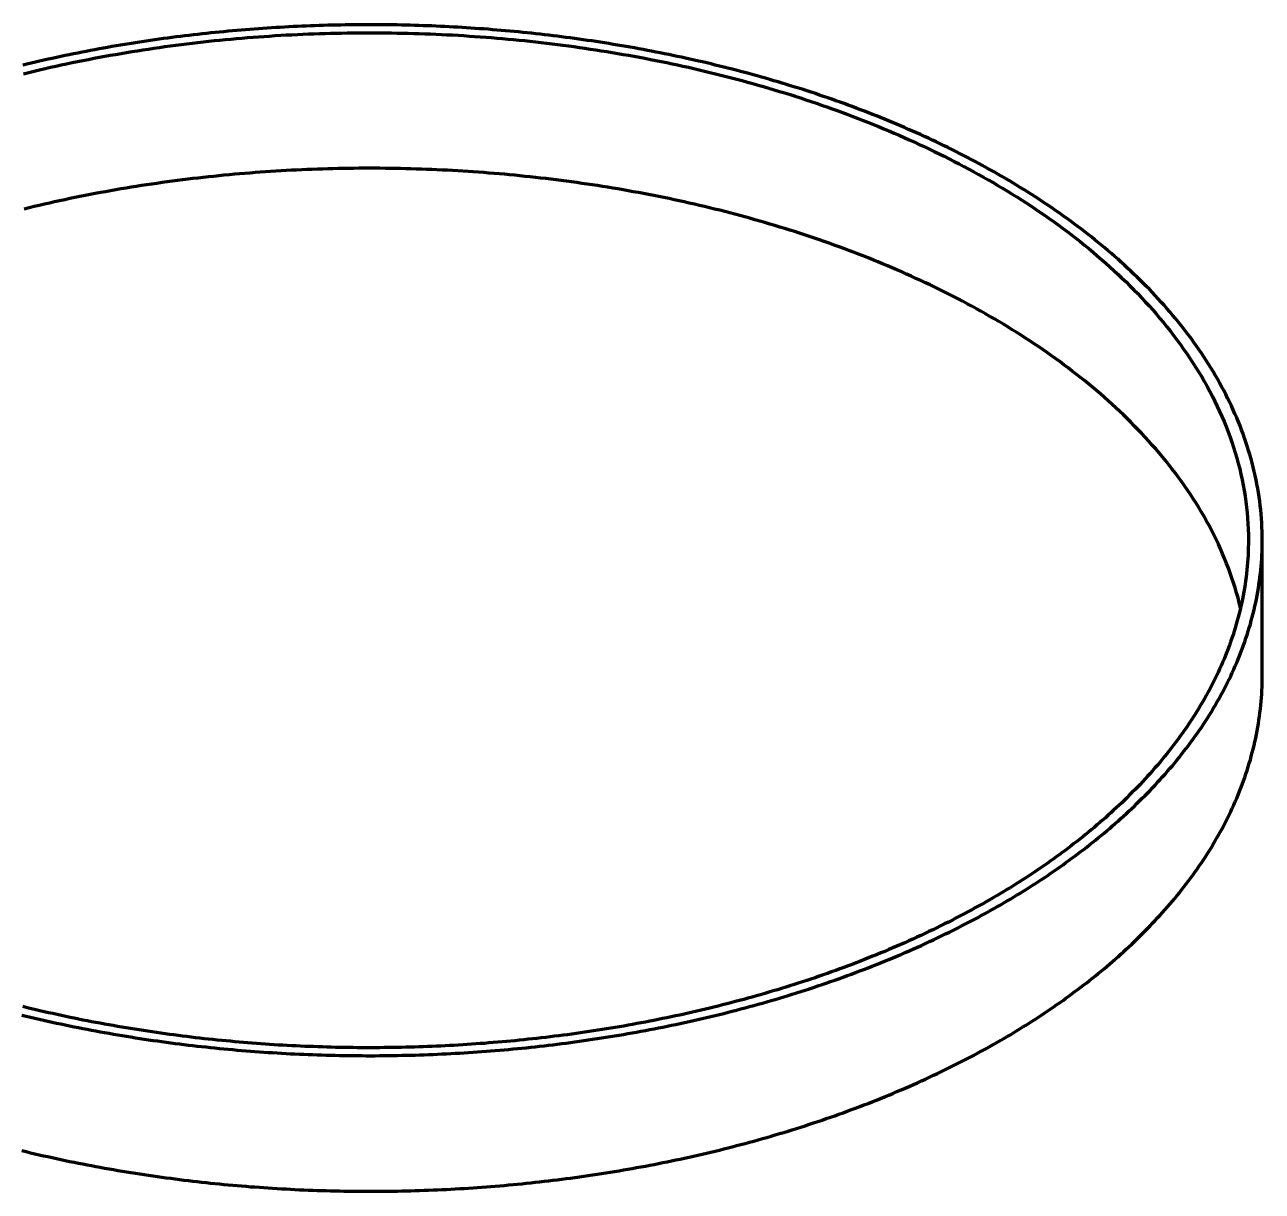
# Model space of a CAD drawing. Header units: millimetres. Extents: x 0 to 594, y 0 to 420.
# Drawn here: x 175.74 to 202.57, y 189.31 to 214.61 of the extents above; entities that cross this region are included whole.
import ezdxf

# ---------------------------------------------------------------- set-up
doc = ezdxf.new("R2010")
doc.units = ezdxf.units.MM
doc.layers.add('01-VISIBLE', color=7, linetype='CONTINUOUS', lineweight=70)

msp = doc.modelspace()

# ---------------------------------------------------------------- linework, layer by layer
at = {"layer": '01-VISIBLE'}
msp.add_line((202.573, 200.488), (202.573, 203.428), dxfattribs=at)
for points in [[(202.573, 203.428), (202.573, 203.522), (202.571, 203.616), (202.567, 203.71), (202.562, 203.804), (202.556, 203.898), (202.549, 203.992), (202.54, 204.085), (202.53, 204.179), (202.518, 204.272), (202.505, 204.366), (202.491, 204.459), (202.475, 204.551), (202.458, 204.644), (202.44, 204.736), (202.421, 204.828), (202.4, 204.92), (202.378, 205.012), (202.355, 205.103), (202.33, 205.194), (202.304, 205.284), (202.277, 205.375), (202.249, 205.464), (202.22, 205.554), (202.189, 205.643), (202.158, 205.732), (202.125, 205.82), (202.091, 205.908), (202.056, 205.995), (202.02, 206.082), (201.982, 206.168), (201.944, 206.254), (201.905, 206.34), (201.864, 206.425), (201.823, 206.509), (201.781, 206.593), (201.737, 206.677), (201.693, 206.76), (201.648, 206.842), (201.602, 206.924), (201.554, 207.006), (201.506, 207.087), (201.458, 207.167), (201.408, 207.247), (201.357, 207.327), (201.306, 207.406), (201.254, 207.484), (201.201, 207.562), (201.147, 207.639), (201.092, 207.715), (201.037, 207.792), (200.981, 207.867), (200.924, 207.942), (200.866, 208.017), (200.808, 208.091), (200.749, 208.164), (200.69, 208.237), (200.629, 208.309), (200.568, 208.381), (200.507, 208.452), (200.445, 208.523), (200.382, 208.593), (200.319, 208.663), (200.255, 208.732), (200.19, 208.8), (200.125, 208.868), (200.059, 208.936), (199.993, 209.003), (199.927, 209.069), (199.859, 209.135), (199.792, 209.2), (199.723, 209.265), (199.655, 209.329), (199.585, 209.393), (199.516, 209.457), (199.446, 209.519), (199.375, 209.582), (199.304, 209.643), (199.232, 209.705), (199.161, 209.765), (199.088, 209.826), (199.015, 209.885), (198.942, 209.944), (198.869, 210.003), (198.795, 210.062), (198.721, 210.119), (198.646, 210.177), (198.571, 210.233), (198.495, 210.29), (198.42, 210.346), (198.344, 210.401), (198.267, 210.456), (198.19, 210.51), (198.113, 210.564), (198.036, 210.618), (197.958, 210.671), (197.88, 210.724), (197.802, 210.776), (197.723, 210.828), (197.644, 210.879), (197.565, 210.93), (197.485, 210.98), (197.406, 211.03), (197.326, 211.079), (197.245, 211.129), (197.165, 211.177), (197.084, 211.225), (197.003, 211.273), (196.921, 211.321), (196.84, 211.368), (196.758, 211.414), (196.676, 211.46), (196.594, 211.506), (196.511, 211.551), (196.428, 211.596), (196.345, 211.641), (196.262, 211.685), (196.179, 211.728), (196.095, 211.772), (196.012, 211.814), (195.928, 211.857), (195.843, 211.899), (195.759, 211.941), (195.674, 211.982), (195.59, 212.023), (195.505, 212.063), (195.42, 212.104), (195.334, 212.143), (195.249, 212.183), (195.163, 212.222), (195.077, 212.26), (194.991, 212.299), (194.905, 212.337), (194.819, 212.374), (194.732, 212.411), (194.646, 212.448), (194.559, 212.485), (194.472, 212.521), (194.385, 212.556), (194.298, 212.592), (194.21, 212.627), (194.123, 212.661), (194.035, 212.696), (193.947, 212.73), (193.859, 212.763), (193.771, 212.797), (193.683, 212.83), (193.595, 212.862), (193.506, 212.894), (193.418, 212.926), (193.329, 212.958), (193.24, 212.989), (193.152, 213.02), (193.062, 213.051), (192.973, 213.081), (192.884, 213.111), (192.795, 213.14), (192.705, 213.17), (192.616, 213.198), (192.526, 213.227), (192.436, 213.255), (192.346, 213.283), (192.256, 213.311), (192.166, 213.338), (192.076, 213.365), (191.986, 213.392), (191.895, 213.418), (191.805, 213.444), (191.714, 213.47), (191.624, 213.495), (191.533, 213.52), (191.442, 213.545), (191.351, 213.57), (191.26, 213.594), (191.169, 213.618), (191.078, 213.641), (190.987, 213.664), (190.896, 213.687), (190.804, 213.71), (190.713, 213.732), (190.621, 213.754), (190.53, 213.776), (190.438, 213.798), (190.347, 213.819), (190.255, 213.84), (190.163, 213.86), (190.071, 213.88), (189.979, 213.9), (189.887, 213.92), (189.795, 213.939), (189.703, 213.959), (189.61, 213.977), (189.518, 213.996), (189.426, 214.014), (189.333, 214.032), (189.241, 214.05), (189.148, 214.067), (189.056, 214.084), (188.963, 214.101), (188.871, 214.117), (188.778, 214.133), (188.685, 214.149), (188.592, 214.165), (188.499, 214.18), (188.406, 214.195), (188.313, 214.21), (188.22, 214.225), (188.127, 214.239), (188.034, 214.253), (187.941, 214.267), (187.848, 214.28), (187.755, 214.293), (187.662, 214.306), (187.568, 214.319), (187.475, 214.331), (187.382, 214.343), (187.288, 214.355), (187.195, 214.366), (187.101, 214.377), (187.008, 214.388), (186.914, 214.399), (186.821, 214.409), (186.727, 214.419), (186.634, 214.429), (186.54, 214.439), (186.446, 214.448), (186.353, 214.457), (186.259, 214.466), (186.165, 214.474), (186.071, 214.483), (185.978, 214.491), (185.884, 214.498), (185.79, 214.506), (185.696, 214.513), (185.602, 214.52), (185.508, 214.526), (185.414, 214.533), (185.32, 214.539), (185.227, 214.545), (185.133, 214.55), (185.039, 214.555), (184.945, 214.56), (184.851, 214.565), (184.757, 214.57), (184.663, 214.574), (184.569, 214.578), (184.474, 214.581), (184.38, 214.585), (184.286, 214.588), (184.192, 214.591), (184.098, 214.593), (184.004, 214.596), (183.91, 214.598), (183.816, 214.6), (183.722, 214.601), (183.628, 214.603), (183.533, 214.604), (183.439, 214.604), (183.345, 214.605), (183.251, 214.605), (183.157, 214.605), (183.063, 214.605), (182.969, 214.604), (182.875, 214.603), (182.78, 214.602), (182.686, 214.601), (182.592, 214.599), (182.498, 214.597), (182.404, 214.595), (182.31, 214.593), (182.216, 214.59), (182.122, 214.587), (182.028, 214.584), (181.934, 214.581), (181.84, 214.577), (181.746, 214.573), (181.652, 214.569), (181.558, 214.564), (181.464, 214.559), (181.37, 214.554), (181.276, 214.549), (181.182, 214.543), (181.088, 214.538), (180.994, 214.531), (180.9, 214.525), (180.806, 214.518), (180.712, 214.511), (180.618, 214.504), (180.524, 214.497), (180.431, 214.489), (180.337, 214.481), (180.243, 214.473), (180.149, 214.464), (180.056, 214.455), (179.962, 214.446), (179.868, 214.437), (179.775, 214.427), (179.681, 214.417), (179.587, 214.407), (179.494, 214.397), (179.4, 214.386), (179.307, 214.375), (179.213, 214.364), (179.12, 214.352), (179.027, 214.341), (178.933, 214.329), (178.84, 214.316), (178.747, 214.304), (178.653, 214.291), (178.56, 214.277), (178.467, 214.264), (178.374, 214.25), (178.281, 214.236), (178.188, 214.222), (178.095, 214.207), (178.002, 214.193), (177.909, 214.177), (177.816, 214.162), (177.723, 214.146), (177.631, 214.13), (177.538, 214.114), (177.445, 214.097), (177.353, 214.081), (177.26, 214.064), (177.168, 214.046), (177.075, 214.028), (176.983, 214.01), (176.89, 213.992), (176.798, 213.974), (176.706, 213.955), (176.614, 213.936), (176.522, 213.916), (176.43, 213.896), (176.338, 213.876), (176.246, 213.856), (176.154, 213.836), (176.062, 213.815), (175.97, 213.793), (175.879, 213.772), (175.787, 213.75), (175.696, 213.728)], [(175.712, 213.544), (175.829, 213.572), (175.946, 213.601), (176.063, 213.628), (176.18, 213.655), (176.297, 213.682), (176.414, 213.708), (176.532, 213.734), (176.649, 213.759), (176.767, 213.783), (176.884, 213.808), (177.002, 213.831), (177.12, 213.854), (177.238, 213.877), (177.356, 213.899), (177.475, 213.921), (177.593, 213.943), (177.711, 213.963), (177.83, 213.984), (177.948, 214.004), (178.067, 214.023), (178.186, 214.042), (178.304, 214.061), (178.423, 214.079), (178.542, 214.096), (178.661, 214.113), (178.78, 214.13), (178.899, 214.146), (179.018, 214.162), (179.137, 214.177), (179.257, 214.192), (179.376, 214.207), (179.495, 214.221), (179.615, 214.234), (179.734, 214.247), (179.854, 214.26), (179.973, 214.272), (180.093, 214.283), (180.213, 214.295), (180.332, 214.305), (180.452, 214.316), (180.572, 214.326), (180.692, 214.335), (180.812, 214.344), (180.932, 214.353), (181.051, 214.361), (181.171, 214.369), (181.291, 214.376), (181.411, 214.383), (181.531, 214.389), (181.651, 214.395), (181.771, 214.4), (181.892, 214.405), (182.012, 214.41), (182.132, 214.414), (182.252, 214.418), (182.372, 214.421), (182.492, 214.424), (182.612, 214.426), (182.733, 214.428), (182.853, 214.43), (182.973, 214.431), (183.093, 214.432), (183.213, 214.432), (183.334, 214.432), (183.454, 214.431), (183.574, 214.43), (183.694, 214.428), (183.814, 214.426), (183.934, 214.424), (184.055, 214.421), (184.175, 214.418), (184.295, 214.414), (184.415, 214.41), (184.535, 214.405), (184.655, 214.4), (184.775, 214.395), (184.895, 214.389), (185.015, 214.383), (185.135, 214.376), (185.255, 214.369), (185.375, 214.361), (185.495, 214.353), (185.615, 214.344), (185.735, 214.335), (185.855, 214.326), (185.974, 214.316), (186.094, 214.305), (186.214, 214.295), (186.334, 214.283), (186.453, 214.272), (186.573, 214.26), (186.692, 214.247), (186.812, 214.234), (186.931, 214.221), (187.051, 214.207), (187.17, 214.192), (187.289, 214.177), (187.408, 214.162), (187.528, 214.146), (187.647, 214.13), (187.766, 214.113), (187.885, 214.096), (188.004, 214.079), (188.122, 214.061), (188.241, 214.042), (188.36, 214.023), (188.478, 214.004), (188.597, 213.984), (188.715, 213.963), (188.834, 213.943), (188.952, 213.921), (189.07, 213.899), (189.188, 213.877), (189.306, 213.854), (189.424, 213.831), (189.542, 213.808), (189.66, 213.783), (189.778, 213.759), (189.895, 213.734), (190.012, 213.708), (190.13, 213.682), (190.247, 213.655), (190.364, 213.628), (190.481, 213.601), (190.598, 213.572), (190.715, 213.544), (190.831, 213.515), (190.948, 213.485), (191.064, 213.455), (191.18, 213.424), (191.296, 213.393), (191.412, 213.362), (191.528, 213.33), (191.644, 213.297), (191.759, 213.264), (191.875, 213.23), (191.99, 213.196), (192.105, 213.161), (192.22, 213.126), (192.335, 213.09), (192.449, 213.054), (192.564, 213.017), (192.678, 212.979), (192.792, 212.941), (192.906, 212.903), (193.019, 212.864), (193.133, 212.824), (193.246, 212.784), (193.359, 212.743), (193.472, 212.702), (193.585, 212.66), (193.697, 212.618), (193.809, 212.575), (193.921, 212.531), (194.033, 212.487), (194.145, 212.442), (194.256, 212.397), (194.367, 212.351), (194.478, 212.304), (194.589, 212.257), (194.699, 212.21), (194.809, 212.161), (194.919, 212.112), (195.028, 212.063), (195.137, 212.012), (195.246, 211.962), (195.355, 211.91), (195.463, 211.858), (195.571, 211.805), (195.679, 211.752), (195.786, 211.698), (195.893, 211.643), (196, 211.588), (196.106, 211.532), (196.212, 211.476), (196.318, 211.418), (196.423, 211.36), (196.528, 211.302), (196.633, 211.242), (196.737, 211.182), (196.841, 211.121), (196.944, 211.06), (197.047, 210.998), (197.149, 210.935), (197.251, 210.871), (197.353, 210.807), (197.454, 210.742), (197.554, 210.676), (197.654, 210.609), (197.754, 210.542), (197.853, 210.474), (197.952, 210.405), (198.05, 210.336), (198.147, 210.265), (198.244, 210.194), (198.34, 210.122), (198.436, 210.05), (198.531, 209.976), (198.626, 209.902), (198.719, 209.827), (198.813, 209.751), (198.905, 209.674), (198.997, 209.596), (199.088, 209.518), (199.178, 209.439), (199.268, 209.359), (199.357, 209.278), (199.445, 209.196), (199.532, 209.113), (199.619, 209.03), (199.704, 208.945), (199.789, 208.86), (199.873, 208.774), (199.956, 208.687), (200.037, 208.599), (200.118, 208.51), (200.198, 208.421), (200.277, 208.33), (200.355, 208.238), (200.432, 208.146), (200.508, 208.053), (200.583, 207.959), (200.656, 207.863), (200.728, 207.767), (200.8, 207.671), (200.869, 207.573), (200.938, 207.474), (201.005, 207.374), (201.071, 207.274), (201.136, 207.173), (201.199, 207.07), (201.26, 206.967), (201.321, 206.863), (201.379, 206.758), (201.437, 206.652), (201.492, 206.546), (201.546, 206.438), (201.598, 206.33), (201.649, 206.221), (201.698, 206.111), (201.745, 206.001), (201.79, 205.89), (201.834, 205.777), (201.875, 205.665), (201.915, 205.551), (201.953, 205.437), (201.989, 205.322), (202.022, 205.207), (202.054, 205.091), (202.084, 204.975), (202.112, 204.858), (202.137, 204.74), (202.161, 204.622), (202.182, 204.504), (202.201, 204.386), (202.218, 204.267), (202.233, 204.147), (202.245, 204.028), (202.255, 203.908), (202.263, 203.788), (202.269, 203.668), (202.272, 203.548), (202.273, 203.428)], [(202.103, 201.958), (202.076, 202.068), (202.048, 202.177), (202.017, 202.285), (201.985, 202.393), (201.952, 202.501), (201.916, 202.608), (201.879, 202.715), (201.84, 202.821), (201.8, 202.926), (201.758, 203.03), (201.714, 203.134), (201.669, 203.238), (201.622, 203.34), (201.574, 203.442), (201.524, 203.543), (201.473, 203.644), (201.42, 203.744), (201.366, 203.843), (201.311, 203.941), (201.254, 204.038), (201.196, 204.135), (201.137, 204.231), (201.076, 204.326), (201.015, 204.421), (200.952, 204.514), (200.888, 204.607), (200.823, 204.699), (200.756, 204.79), (200.689, 204.881), (200.621, 204.97), (200.551, 205.059), (200.481, 205.147), (200.409, 205.235), (200.337, 205.321), (200.263, 205.407), (200.189, 205.492), (200.114, 205.576), (200.038, 205.659), (199.961, 205.742), (199.883, 205.823), (199.805, 205.904), (199.726, 205.984), (199.646, 206.064), (199.565, 206.143), (199.483, 206.22), (199.401, 206.298), (199.318, 206.374), (199.234, 206.45), (199.15, 206.524), (199.065, 206.599), (198.979, 206.672), (198.893, 206.745), (198.806, 206.817), (198.719, 206.888), (198.631, 206.958), (198.542, 207.028), (198.453, 207.097), (198.363, 207.166), (198.273, 207.233), (198.182, 207.3), (198.091, 207.367), (197.999, 207.432), (197.907, 207.497), (197.815, 207.561), (197.721, 207.625), (197.628, 207.688), (197.534, 207.75), (197.439, 207.812), (197.345, 207.873), (197.249, 207.933), (197.154, 207.993), (197.057, 208.052), (196.961, 208.11), (196.864, 208.168), (196.767, 208.225), (196.669, 208.282), (196.571, 208.338), (196.473, 208.393), (196.375, 208.448), (196.276, 208.502), (196.176, 208.555), (196.077, 208.608), (195.977, 208.661), (195.877, 208.713), (195.776, 208.764), (195.676, 208.814), (195.574, 208.865), (195.473, 208.914), (195.372, 208.963), (195.27, 209.011), (195.168, 209.059), (195.065, 209.106), (194.962, 209.153), (194.86, 209.199), (194.756, 209.245), (194.653, 209.29), (194.55, 209.335), (194.446, 209.379), (194.342, 209.422), (194.237, 209.465), (194.133, 209.508), (194.028, 209.55), (193.923, 209.591), (193.818, 209.632), (193.713, 209.672), (193.607, 209.712), (193.502, 209.752), (193.396, 209.791), (193.29, 209.829), (193.184, 209.867), (193.077, 209.904), (192.971, 209.941), (192.864, 209.978), (192.757, 210.014), (192.65, 210.049), (192.543, 210.084), (192.436, 210.119), (192.328, 210.153), (192.22, 210.186), (192.113, 210.219), (192.005, 210.252), (191.897, 210.284), (191.788, 210.316), (191.68, 210.347), (191.571, 210.378), (191.463, 210.408), (191.354, 210.438), (191.245, 210.468), (191.136, 210.497), (191.027, 210.525), (190.918, 210.553), (190.809, 210.581), (190.699, 210.608), (190.59, 210.635), (190.48, 210.661), (190.37, 210.687), (190.26, 210.713), (190.15, 210.738), (190.04, 210.762), (189.93, 210.787), (189.82, 210.81), (189.71, 210.834), (189.599, 210.857), (189.489, 210.879), (189.378, 210.901), (189.267, 210.923), (189.157, 210.944), (189.046, 210.965), (188.935, 210.985), (188.824, 211.005), (188.713, 211.025), (188.602, 211.044), (188.49, 211.062), (188.379, 211.081), (188.268, 211.099), (188.156, 211.116), (188.045, 211.133), (187.933, 211.15), (187.822, 211.166), (187.71, 211.182), (187.598, 211.197), (187.487, 211.212), (187.375, 211.227), (187.263, 211.241), (187.151, 211.255), (187.039, 211.269), (186.927, 211.282), (186.815, 211.294), (186.703, 211.307), (186.591, 211.318), (186.478, 211.33), (186.366, 211.341), (186.254, 211.352), (186.142, 211.362), (186.029, 211.372), (185.917, 211.381), (185.804, 211.39), (185.692, 211.399), (185.58, 211.407), (185.467, 211.415), (185.355, 211.423), (185.242, 211.43), (185.129, 211.437), (185.017, 211.443), (184.904, 211.449), (184.792, 211.455), (184.679, 211.46), (184.566, 211.465), (184.454, 211.469), (184.341, 211.473), (184.228, 211.477), (184.115, 211.48), (184.003, 211.483), (183.89, 211.486), (183.777, 211.488), (183.664, 211.489), (183.552, 211.491), (183.439, 211.492), (183.326, 211.492), (183.213, 211.493), (183.101, 211.492), (182.988, 211.492), (182.875, 211.491), (182.762, 211.489), (182.649, 211.488), (182.537, 211.486), (182.424, 211.483), (182.311, 211.48), (182.198, 211.477), (182.086, 211.473), (181.973, 211.469), (181.86, 211.465), (181.748, 211.46), (181.635, 211.455), (181.522, 211.449), (181.41, 211.443), (181.297, 211.437), (181.185, 211.43), (181.072, 211.423), (180.96, 211.415), (180.847, 211.407), (180.735, 211.399), (180.622, 211.39), (180.51, 211.381), (180.397, 211.372), (180.285, 211.362), (180.173, 211.352), (180.06, 211.341), (179.948, 211.33), (179.836, 211.318), (179.724, 211.307), (179.612, 211.294), (179.5, 211.282), (179.388, 211.269), (179.276, 211.255), (179.164, 211.241), (179.052, 211.227), (178.94, 211.212), (178.828, 211.197), (178.717, 211.182), (178.605, 211.166), (178.493, 211.15), (178.382, 211.133), (178.27, 211.116), (178.159, 211.099), (178.048, 211.081), (177.936, 211.062), (177.825, 211.044), (177.714, 211.025), (177.603, 211.005), (177.492, 210.985), (177.381, 210.965), (177.27, 210.944), (177.159, 210.923), (177.049, 210.901), (176.938, 210.879), (176.828, 210.857), (176.717, 210.834), (176.607, 210.81), (176.497, 210.787), (176.386, 210.762), (176.276, 210.738), (176.166, 210.713), (176.056, 210.687), (175.947, 210.661), (175.837, 210.635), (175.727, 210.608)], [(202.273, 203.428), (202.273, 203.347), (202.271, 203.267), (202.269, 203.187), (202.265, 203.107), (202.261, 203.027), (202.255, 202.947), (202.249, 202.867), (202.241, 202.787), (202.232, 202.707), (202.223, 202.627), (202.212, 202.548), (202.201, 202.468), (202.188, 202.389), (202.175, 202.31), (202.16, 202.231), (202.145, 202.152), (202.129, 202.074), (202.111, 201.996), (202.093, 201.917), (202.074, 201.84), (202.054, 201.762), (202.033, 201.684), (202.011, 201.607), (201.988, 201.53), (201.964, 201.454), (201.94, 201.377), (201.914, 201.301), (201.888, 201.225), (201.861, 201.15), (201.833, 201.075), (201.804, 201), (201.774, 200.925), (201.744, 200.851), (201.712, 200.777), (201.68, 200.704), (201.647, 200.631), (201.614, 200.558), (201.579, 200.485), (201.544, 200.413), (201.508, 200.341), (201.472, 200.27), (201.434, 200.199), (201.396, 200.128), (201.358, 200.058), (201.318, 199.988), (201.278, 199.919), (201.238, 199.849), (201.196, 199.781), (201.154, 199.712), (201.111, 199.644), (201.068, 199.577), (201.024, 199.51), (200.98, 199.443), (200.935, 199.376), (200.889, 199.311), (200.843, 199.245), (200.796, 199.18), (200.749, 199.115), (200.701, 199.051), (200.652, 198.987), (200.603, 198.923), (200.554, 198.86), (200.504, 198.797), (200.453, 198.735), (200.402, 198.673), (200.351, 198.611), (200.299, 198.55), (200.247, 198.49), (200.194, 198.429), (200.14, 198.369), (200.087, 198.31), (200.032, 198.251), (199.978, 198.192), (199.923, 198.133), (199.867, 198.076), (199.811, 198.018), (199.755, 197.961), (199.698, 197.904), (199.641, 197.848), (199.584, 197.792), (199.526, 197.736), (199.468, 197.681), (199.409, 197.626), (199.35, 197.571), (199.291, 197.517), (199.231, 197.464), (199.171, 197.41), (199.111, 197.357), (199.05, 197.305), (198.99, 197.253), (198.928, 197.201), (198.867, 197.149), (198.805, 197.098), (198.743, 197.047), (198.68, 196.997), (198.618, 196.947), (198.555, 196.897), (198.491, 196.848), (198.428, 196.799), (198.364, 196.751), (198.3, 196.702), (198.235, 196.655), (198.171, 196.607), (198.106, 196.56), (198.041, 196.513), (197.975, 196.467), (197.91, 196.42), (197.844, 196.375), (197.778, 196.329), (197.711, 196.284), (197.645, 196.239), (197.578, 196.195), (197.511, 196.151), (197.444, 196.107), (197.376, 196.063), (197.309, 196.02), (197.241, 195.977), (197.173, 195.935), (197.104, 195.893), (197.036, 195.851), (196.967, 195.809), (196.898, 195.768), (196.829, 195.727), (196.76, 195.687), (196.691, 195.646)], [(196.903, 195.524), (196.972, 195.564), (197.041, 195.605), (197.111, 195.646), (197.179, 195.687), (197.248, 195.728), (197.316, 195.77), (197.385, 195.812), (197.453, 195.855), (197.521, 195.897), (197.588, 195.941), (197.656, 195.984), (197.723, 196.028), (197.79, 196.072), (197.857, 196.116), (197.923, 196.161), (197.99, 196.206), (198.056, 196.251), (198.122, 196.297), (198.188, 196.343), (198.253, 196.389), (198.318, 196.436), (198.383, 196.483), (198.448, 196.53), (198.512, 196.578), (198.577, 196.626), (198.641, 196.675), (198.704, 196.723), (198.768, 196.773), (198.831, 196.822), (198.894, 196.872), (198.956, 196.922), (199.019, 196.973), (199.081, 197.023), (199.142, 197.075), (199.204, 197.126), (199.265, 197.178), (199.325, 197.231), (199.386, 197.283), (199.446, 197.336), (199.506, 197.39), (199.565, 197.444), (199.624, 197.498), (199.683, 197.553), (199.742, 197.607), (199.8, 197.663), (199.857, 197.719), (199.915, 197.775), (199.972, 197.831), (200.028, 197.888), (200.085, 197.945), (200.14, 198.003), (200.196, 198.061), (200.251, 198.119), (200.305, 198.178), (200.359, 198.237), (200.413, 198.297), (200.466, 198.357), (200.519, 198.417), (200.572, 198.478), (200.624, 198.539), (200.675, 198.601), (200.726, 198.663), (200.776, 198.725), (200.826, 198.788), (200.876, 198.851), (200.925, 198.914), (200.973, 198.978), (201.021, 199.042), (201.069, 199.107), (201.115, 199.172), (201.162, 199.238), (201.207, 199.304), (201.253, 199.37), (201.297, 199.437), (201.341, 199.504), (201.385, 199.571), (201.427, 199.639), (201.47, 199.707), (201.511, 199.776), (201.552, 199.845), (201.592, 199.914), (201.632, 199.984), (201.671, 200.054), (201.709, 200.125), (201.746, 200.196), (201.783, 200.267), (201.819, 200.339), (201.855, 200.411), (201.889, 200.483), (201.923, 200.556), (201.956, 200.629), (201.989, 200.702), (202.021, 200.776), (202.051, 200.85), (202.081, 200.924), (202.111, 200.999), (202.139, 201.074), (202.167, 201.149), (202.194, 201.225), (202.22, 201.301), (202.245, 201.377), (202.269, 201.453), (202.292, 201.53), (202.315, 201.607), (202.336, 201.684), (202.357, 201.762), (202.377, 201.839), (202.396, 201.917), (202.414, 201.996), (202.431, 202.074), (202.447, 202.153), (202.462, 202.231), (202.476, 202.31), (202.49, 202.389), (202.502, 202.469), (202.513, 202.548), (202.524, 202.628), (202.533, 202.707), (202.541, 202.787), (202.549, 202.867), (202.555, 202.947), (202.561, 203.027), (202.565, 203.107), (202.569, 203.187), (202.571, 203.267), (202.573, 203.347), (202.573, 203.428)], [(196.903, 192.585), (196.972, 192.625), (197.041, 192.665), (197.111, 192.706), (197.179, 192.747), (197.248, 192.789), (197.316, 192.831), (197.385, 192.873), (197.453, 192.915), (197.521, 192.958), (197.588, 193.001), (197.656, 193.045), (197.723, 193.088), (197.79, 193.132), (197.857, 193.177), (197.923, 193.221), (197.99, 193.266), (198.056, 193.312), (198.122, 193.357), (198.188, 193.404), (198.253, 193.45), (198.318, 193.497), (198.383, 193.544), (198.448, 193.591), (198.512, 193.639), (198.577, 193.687), (198.641, 193.735), (198.704, 193.784), (198.768, 193.833), (198.831, 193.883), (198.894, 193.932), (198.956, 193.983), (199.019, 194.033), (199.081, 194.084), (199.142, 194.135), (199.204, 194.187), (199.265, 194.239), (199.325, 194.291), (199.386, 194.344), (199.446, 194.397), (199.506, 194.451), (199.565, 194.504), (199.624, 194.559), (199.683, 194.613), (199.742, 194.668), (199.8, 194.723), (199.857, 194.779), (199.915, 194.835), (199.972, 194.892), (200.028, 194.949), (200.085, 195.006), (200.14, 195.063), (200.196, 195.121), (200.251, 195.18), (200.305, 195.239), (200.359, 195.298), (200.413, 195.357), (200.466, 195.417), (200.519, 195.478), (200.572, 195.539), (200.624, 195.6), (200.675, 195.661), (200.726, 195.723), (200.776, 195.785), (200.826, 195.848), (200.876, 195.911), (200.925, 195.975), (200.973, 196.039), (201.021, 196.103), (201.069, 196.168), (201.115, 196.233), (201.162, 196.298), (201.207, 196.364), (201.253, 196.431), (201.297, 196.497), (201.341, 196.564), (201.385, 196.632), (201.427, 196.7), (201.47, 196.768), (201.511, 196.837), (201.552, 196.906), (201.592, 196.975), (201.632, 197.045), (201.671, 197.115), (201.709, 197.185), (201.746, 197.256), (201.783, 197.328), (201.819, 197.399), (201.855, 197.471), (201.889, 197.544), (201.923, 197.616), (201.956, 197.689), (201.989, 197.763), (202.021, 197.836), (202.051, 197.91), (202.081, 197.985), (202.111, 198.059), (202.139, 198.134), (202.167, 198.21), (202.194, 198.285), (202.22, 198.361), (202.245, 198.437), (202.269, 198.514), (202.292, 198.591), (202.315, 198.668), (202.336, 198.745), (202.357, 198.822), (202.377, 198.9), (202.396, 198.978), (202.414, 199.056), (202.431, 199.135), (202.447, 199.213), (202.462, 199.292), (202.476, 199.371), (202.49, 199.45), (202.502, 199.529), (202.513, 199.609), (202.524, 199.688), (202.533, 199.768), (202.541, 199.848), (202.549, 199.927), (202.555, 200.007), (202.561, 200.087), (202.565, 200.168), (202.569, 200.248), (202.571, 200.328), (202.573, 200.408), (202.573, 200.488)], [(196.691, 195.646), (196.608, 195.599), (196.526, 195.552), (196.443, 195.506), (196.359, 195.46), (196.276, 195.414), (196.192, 195.369), (196.108, 195.324), (196.024, 195.28), (195.94, 195.236), (195.855, 195.192), (195.77, 195.149), (195.685, 195.106), (195.6, 195.064), (195.515, 195.022), (195.429, 194.981), (195.343, 194.94), (195.257, 194.899), (195.171, 194.859), (195.085, 194.819), (194.998, 194.779), (194.912, 194.74), (194.825, 194.701), (194.738, 194.663), (194.651, 194.625), (194.563, 194.587), (194.476, 194.55), (194.388, 194.513), (194.3, 194.477), (194.212, 194.44), (194.124, 194.405), (194.036, 194.369), (193.947, 194.334), (193.859, 194.3), (193.77, 194.265), (193.681, 194.231), (193.592, 194.198), (193.503, 194.165), (193.414, 194.132), (193.324, 194.099), (193.235, 194.067), (193.145, 194.035), (193.056, 194.004), (192.966, 193.973), (192.876, 193.942), (192.785, 193.912), (192.695, 193.882), (192.605, 193.852), (192.514, 193.823), (192.424, 193.793), (192.333, 193.765), (192.242, 193.736), (192.151, 193.708), (192.061, 193.681), (191.969, 193.653), (191.878, 193.626), (191.787, 193.599), (191.696, 193.573), (191.604, 193.547), (191.513, 193.521), (191.421, 193.496), (191.329, 193.471), (191.237, 193.446), (191.145, 193.422), (191.053, 193.397), (190.961, 193.374), (190.869, 193.35), (190.777, 193.327), (190.685, 193.304), (190.592, 193.281), (190.5, 193.259), (190.407, 193.237), (190.314, 193.216), (190.222, 193.194), (190.129, 193.173), (190.036, 193.153), (189.943, 193.132), (189.85, 193.112), (189.757, 193.092), (189.664, 193.073), (189.571, 193.054), (189.478, 193.035), (189.384, 193.016), (189.291, 192.998), (189.198, 192.98), (189.104, 192.962), (189.011, 192.945), (188.917, 192.928), (188.824, 192.911), (188.73, 192.894), (188.636, 192.878), (188.542, 192.862), (188.449, 192.847), (188.355, 192.831), (188.261, 192.816), (188.167, 192.801), (188.073, 192.787), (187.979, 192.773), (187.885, 192.759), (187.79, 192.745), (187.696, 192.732), (187.602, 192.719), (187.508, 192.706), (187.414, 192.694), (187.319, 192.682), (187.225, 192.67), (187.13, 192.658), (187.036, 192.647), (186.941, 192.636), (186.847, 192.625), (186.752, 192.615), (186.658, 192.605), (186.563, 192.595), (186.469, 192.585), (186.374, 192.576), (186.279, 192.567), (186.185, 192.558), (186.09, 192.549), (185.995, 192.541), (185.9, 192.533), (185.805, 192.526), (185.711, 192.518), (185.616, 192.511), (185.521, 192.504), (185.426, 192.498), (185.331, 192.491), (185.236, 192.485), (185.141, 192.48), (185.046, 192.474), (184.951, 192.469), (184.856, 192.464), (184.761, 192.46), (184.666, 192.455), (184.571, 192.451), (184.476, 192.448), (184.381, 192.444), (184.286, 192.441), (184.191, 192.438), (184.096, 192.435), (184.001, 192.433), (183.906, 192.431), (183.811, 192.429), (183.716, 192.427), (183.62, 192.426), (183.525, 192.425), (183.43, 192.424), (183.335, 192.424), (183.24, 192.423), (183.145, 192.423), (183.05, 192.424), (182.955, 192.424), (182.86, 192.425), (182.764, 192.426), (182.669, 192.428), (182.574, 192.43), (182.479, 192.431), (182.384, 192.434), (182.289, 192.436), (182.194, 192.439), (182.099, 192.442), (182.004, 192.446), (181.909, 192.449), (181.814, 192.453), (181.719, 192.457), (181.624, 192.462), (181.529, 192.466), (181.434, 192.471), (181.339, 192.477), (181.244, 192.482), (181.149, 192.488), (181.054, 192.494), (180.959, 192.501), (180.864, 192.507), (180.769, 192.514), (180.674, 192.521), (180.579, 192.529), (180.485, 192.537), (180.39, 192.545), (180.295, 192.553), (180.2, 192.562), (180.106, 192.571), (180.011, 192.58), (179.916, 192.589), (179.822, 192.599), (179.727, 192.609), (179.633, 192.619), (179.538, 192.63), (179.444, 192.641), (179.349, 192.652), (179.255, 192.663), (179.16, 192.675), (179.066, 192.687), (178.972, 192.699), (178.877, 192.712), (178.783, 192.725), (178.689, 192.738), (178.595, 192.751), (178.501, 192.765), (178.407, 192.779), (178.313, 192.793), (178.219, 192.808), (178.125, 192.823), (178.031, 192.838), (177.937, 192.853), (177.843, 192.869), (177.749, 192.885), (177.656, 192.902), (177.562, 192.918), (177.468, 192.935), (177.375, 192.952), (177.281, 192.97), (177.188, 192.988), (177.094, 193.006), (177.001, 193.024), (176.908, 193.043), (176.815, 193.062), (176.722, 193.081), (176.628, 193.101), (176.535, 193.121), (176.443, 193.141), (176.35, 193.162), (176.257, 193.182), (176.164, 193.204), (176.071, 193.225), (175.979, 193.247), (175.886, 193.269), (175.794, 193.291), (175.702, 193.314)], [(175.677, 193.132), (175.771, 193.109), (175.865, 193.087), (175.959, 193.064), (176.053, 193.043), (176.147, 193.021), (176.242, 193), (176.336, 192.979), (176.43, 192.959), (176.525, 192.938), (176.619, 192.918), (176.714, 192.899), (176.809, 192.879), (176.903, 192.86), (176.998, 192.842), (177.093, 192.823), (177.188, 192.805), (177.283, 192.787), (177.378, 192.77), (177.473, 192.753), (177.568, 192.736), (177.663, 192.719), (177.758, 192.703), (177.854, 192.687), (177.949, 192.671), (178.044, 192.656), (178.14, 192.641), (178.235, 192.626), (178.331, 192.611), (178.426, 192.597), (178.522, 192.583), (178.618, 192.57), (178.713, 192.556), (178.809, 192.543), (178.905, 192.53), (179.001, 192.518), (179.097, 192.506), (179.192, 192.494), (179.288, 192.482), (179.384, 192.471), (179.48, 192.46), (179.576, 192.449), (179.672, 192.439), (179.768, 192.428), (179.865, 192.419), (179.961, 192.409), (180.057, 192.4), (180.153, 192.391), (180.249, 192.382), (180.345, 192.373), (180.442, 192.365), (180.538, 192.357), (180.634, 192.35), (180.731, 192.342), (180.827, 192.335), (180.923, 192.329), (181.02, 192.322), (181.116, 192.316), (181.213, 192.31), (181.309, 192.304), (181.406, 192.299), (181.502, 192.294), (181.599, 192.289), (181.695, 192.285), (181.792, 192.28), (181.888, 192.276), (181.985, 192.273), (182.081, 192.269), (182.178, 192.266), (182.274, 192.263), (182.371, 192.261), (182.468, 192.258), (182.564, 192.256), (182.661, 192.255), (182.757, 192.253), (182.854, 192.252), (182.951, 192.251), (183.047, 192.251), (183.144, 192.25), (183.24, 192.25), (183.337, 192.25), (183.434, 192.251), (183.53, 192.252), (183.627, 192.253), (183.723, 192.254), (183.82, 192.256), (183.917, 192.258), (184.013, 192.26), (184.11, 192.262), (184.206, 192.265), (184.303, 192.268), (184.4, 192.271), (184.496, 192.275), (184.593, 192.279), (184.689, 192.283), (184.786, 192.287), (184.882, 192.292), (184.979, 192.297), (185.075, 192.302), (185.172, 192.307), (185.268, 192.313), (185.364, 192.319), (185.461, 192.326), (185.557, 192.332), (185.654, 192.339), (185.75, 192.346), (185.846, 192.354), (185.943, 192.362), (186.039, 192.37), (186.135, 192.378), (186.231, 192.387), (186.328, 192.396), (186.424, 192.405), (186.52, 192.414), (186.616, 192.424), (186.712, 192.434), (186.808, 192.445), (186.904, 192.455), (187, 192.466), (187.096, 192.477), (187.192, 192.489), (187.288, 192.5), (187.384, 192.513), (187.48, 192.525), (187.575, 192.538), (187.671, 192.55), (187.767, 192.564), (187.863, 192.577), (187.958, 192.591), (188.054, 192.605), (188.149, 192.62), (188.245, 192.634), (188.34, 192.649), (188.436, 192.664), (188.531, 192.68), (188.626, 192.696), (188.722, 192.712), (188.817, 192.729), (188.912, 192.745), (189.007, 192.762), (189.102, 192.78), (189.197, 192.797), (189.292, 192.815), (189.387, 192.834), (189.482, 192.852), (189.576, 192.871), (189.671, 192.89), (189.766, 192.91), (189.86, 192.93), (189.955, 192.95), (190.049, 192.97), (190.144, 192.991), (190.238, 193.012), (190.332, 193.033), (190.426, 193.055), (190.52, 193.077), (190.614, 193.099), (190.708, 193.122), (190.802, 193.145), (190.896, 193.168), (190.99, 193.191), (191.083, 193.215), (191.177, 193.24), (191.27, 193.264), (191.364, 193.289), (191.457, 193.314), (191.55, 193.34), (191.643, 193.365), (191.736, 193.392), (191.829, 193.418), (191.922, 193.445), (192.015, 193.472), (192.107, 193.499), (192.2, 193.527), (192.292, 193.555), (192.384, 193.584), (192.477, 193.613), (192.569, 193.642), (192.661, 193.671), (192.753, 193.701), (192.844, 193.731), (192.936, 193.762), (193.028, 193.793), (193.119, 193.824), (193.21, 193.856), (193.302, 193.888), (193.393, 193.92), (193.484, 193.953), (193.574, 193.986), (193.665, 194.019), (193.756, 194.053), (193.846, 194.087), (193.936, 194.121), (194.026, 194.156), (194.116, 194.191), (194.206, 194.227), (194.296, 194.263), (194.385, 194.299), (194.475, 194.336), (194.564, 194.373), (194.653, 194.41), (194.742, 194.448), (194.831, 194.486), (194.919, 194.525), (195.008, 194.564), (195.096, 194.603), (195.184, 194.643), (195.272, 194.683), (195.36, 194.724), (195.447, 194.765), (195.534, 194.806), (195.622, 194.848), (195.708, 194.89), (195.795, 194.932), (195.882, 194.975), (195.968, 195.019), (196.054, 195.063), (196.14, 195.107), (196.226, 195.151), (196.311, 195.196), (196.396, 195.242), (196.481, 195.288), (196.566, 195.334), (196.651, 195.381), (196.735, 195.428), (196.819, 195.476), (196.903, 195.524)], [(175.677, 190.192), (175.771, 190.17), (175.865, 190.147), (175.959, 190.125), (176.053, 190.103), (176.147, 190.082), (176.242, 190.061), (176.336, 190.04), (176.43, 190.019), (176.525, 189.999), (176.619, 189.979), (176.714, 189.959), (176.809, 189.94), (176.903, 189.921), (176.998, 189.902), (177.093, 189.884), (177.188, 189.866), (177.283, 189.848), (177.378, 189.831), (177.473, 189.813), (177.568, 189.796), (177.663, 189.78), (177.758, 189.764), (177.854, 189.748), (177.949, 189.732), (178.044, 189.716), (178.14, 189.701), (178.235, 189.687), (178.331, 189.672), (178.426, 189.658), (178.522, 189.644), (178.618, 189.63), (178.713, 189.617), (178.809, 189.604), (178.905, 189.591), (179.001, 189.579), (179.097, 189.566), (179.192, 189.554), (179.288, 189.543), (179.384, 189.532), (179.48, 189.52), (179.576, 189.51), (179.672, 189.499), (179.768, 189.489), (179.865, 189.479), (179.961, 189.47), (180.057, 189.46), (180.153, 189.451), (180.249, 189.443), (180.345, 189.434), (180.442, 189.426), (180.538, 189.418), (180.634, 189.41), (180.731, 189.403), (180.827, 189.396), (180.923, 189.389), (181.02, 189.383), (181.116, 189.377), (181.213, 189.371), (181.309, 189.365), (181.406, 189.36), (181.502, 189.354), (181.599, 189.35), (181.695, 189.345), (181.792, 189.341), (181.888, 189.337), (181.985, 189.333), (182.081, 189.33), (182.178, 189.327), (182.274, 189.324), (182.371, 189.321), (182.468, 189.319), (182.564, 189.317), (182.661, 189.315), (182.757, 189.314), (182.854, 189.313), (182.951, 189.312), (183.047, 189.311), (183.144, 189.311), (183.24, 189.311), (183.337, 189.311), (183.434, 189.311), (183.53, 189.312), (183.627, 189.313), (183.723, 189.315), (183.82, 189.316), (183.917, 189.318), (184.013, 189.32), (184.11, 189.323), (184.206, 189.325), (184.303, 189.328), (184.4, 189.332), (184.496, 189.335), (184.593, 189.339), (184.689, 189.343), (184.786, 189.348), (184.882, 189.352), (184.979, 189.357), (185.075, 189.363), (185.172, 189.368), (185.268, 189.374), (185.364, 189.38), (185.461, 189.386), (185.557, 189.393), (185.654, 189.4), (185.75, 189.407), (185.846, 189.415), (185.943, 189.422), (186.039, 189.43), (186.135, 189.439), (186.231, 189.447), (186.328, 189.456), (186.424, 189.465), (186.52, 189.475), (186.616, 189.485), (186.712, 189.495), (186.808, 189.505), (186.904, 189.516), (187, 189.527), (187.096, 189.538), (187.192, 189.549), (187.288, 189.561), (187.384, 189.573), (187.48, 189.586), (187.575, 189.598), (187.671, 189.611), (187.767, 189.624), (187.863, 189.638), (187.958, 189.652), (188.054, 189.666), (188.149, 189.68), (188.245, 189.695), (188.34, 189.71), (188.436, 189.725), (188.531, 189.741), (188.626, 189.757), (188.722, 189.773), (188.817, 189.789), (188.912, 189.806), (189.007, 189.823), (189.102, 189.84), (189.197, 189.858), (189.292, 189.876), (189.387, 189.894), (189.482, 189.913), (189.576, 189.932), (189.671, 189.951), (189.766, 189.97), (189.86, 189.99), (189.955, 190.01), (190.049, 190.031), (190.144, 190.051), (190.238, 190.072), (190.332, 190.094), (190.426, 190.115), (190.52, 190.137), (190.614, 190.16), (190.708, 190.182), (190.802, 190.205), (190.896, 190.228), (190.99, 190.252), (191.083, 190.276), (191.177, 190.3), (191.27, 190.325), (191.364, 190.349), (191.457, 190.375), (191.55, 190.4), (191.643, 190.426), (191.736, 190.452), (191.829, 190.479), (191.922, 190.505), (192.015, 190.533), (192.107, 190.56), (192.2, 190.588), (192.292, 190.616), (192.384, 190.644), (192.477, 190.673), (192.569, 190.702), (192.661, 190.732), (192.753, 190.762), (192.844, 190.792), (192.936, 190.823), (193.028, 190.853), (193.119, 190.885), (193.21, 190.916), (193.302, 190.948), (193.393, 190.981), (193.484, 191.013), (193.574, 191.046), (193.665, 191.08), (193.756, 191.113), (193.846, 191.147), (193.936, 191.182), (194.026, 191.217), (194.116, 191.252), (194.206, 191.287), (194.296, 191.323), (194.385, 191.36), (194.475, 191.396), (194.564, 191.433), (194.653, 191.471), (194.742, 191.509), (194.831, 191.547), (194.919, 191.585), (195.008, 191.624), (195.096, 191.664), (195.184, 191.704), (195.272, 191.744), (195.36, 191.784), (195.447, 191.825), (195.534, 191.867), (195.622, 191.908), (195.708, 191.95), (195.795, 191.993), (195.882, 192.036), (195.968, 192.079), (196.054, 192.123), (196.14, 192.167), (196.226, 192.212), (196.311, 192.257), (196.396, 192.303), (196.481, 192.348), (196.566, 192.395), (196.651, 192.442), (196.735, 192.489), (196.819, 192.536), (196.903, 192.585)]]:
    msp.add_lwpolyline(points, dxfattribs=at)

doc.saveas('drawing.dxf')
